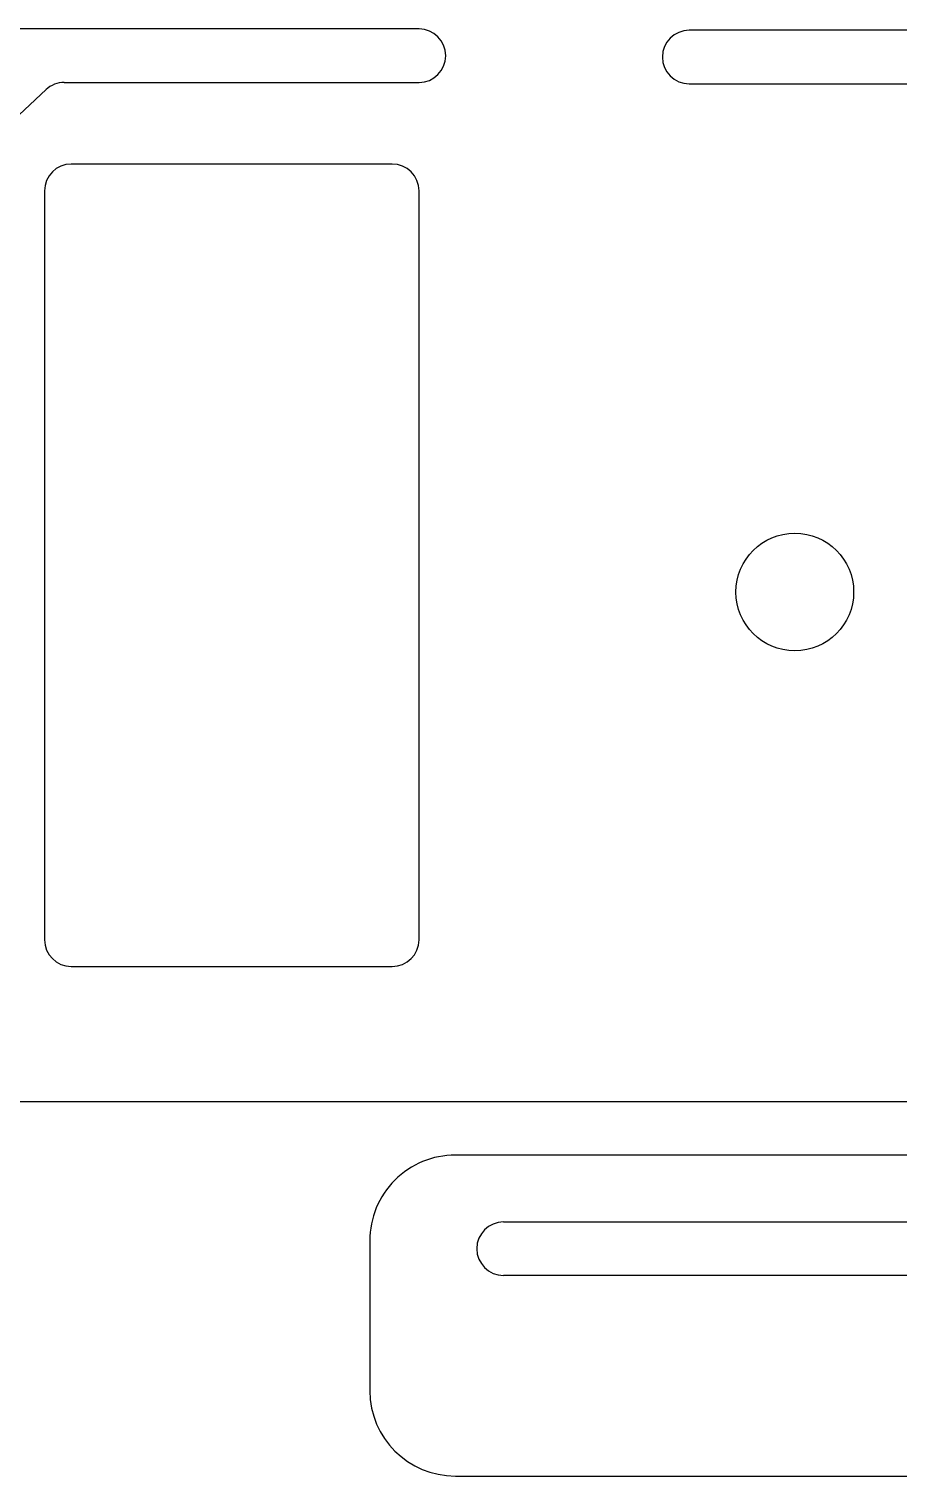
# Model space of a CAD drawing. Header units: millimetres. Extents: x 0 to 286, y -101 to 9.
# Drawn here: x 81.93 to 98.18, y -100.65 to -73.6 of the extents above; entities that cross this region are included whole.
import ezdxf

# ---------------------------------------------------------------- set-up
doc = ezdxf.new("R2010")
doc.units = ezdxf.units.MM
doc.layers.add('Edge.Cuts', color=254, linetype='CONTINUOUS', true_color=0xd0d2cd)

msp = doc.modelspace()

# ---------------------------------------------------------------- linework, layer by layer
at = {"layer": 'Edge.Cuts', "linetype": 'CONTINUOUS'}
for p, q in [((89.225, -73.6), (75.753074, -73.6)), ((102.4021, -73.625), (94.275, -73.625)), ((82.594408, -74.6), (89.225, -74.6)), ((94.275, -74.625), (101.427, -74.625)), ((79.860338, -76.97488), (82.252672, -74.735011)), ((88.725, -76.125), (82.725, -76.125)), ((82.225, -76.625), (82.225, -90.625)), ((89.225, -90.625), (89.225, -76.625)), ((82.725, -91.125), (88.725, -91.125)), ((79.865975, -93.65), (108.8049, -93.65)), ((108.8049, -94.65), (89.904918, -94.65)), ((90.8049, -95.9), (135.8049, -95.9)), ((88.304918, -96.25), (88.304918, -99.057375)), ((135.8049, -96.9), (90.8049, -96.9)), ((89.9049, -100.65), (136.712489, -100.65))]:
    msp.add_line(p, q, dxfattribs=at)
at = {"layer": 'Edge.Cuts'}
msp.add_circle((96.25, -84.125), 1.1, dxfattribs=at)
for centre, radius, start, end in [((89.225, -74.1), 0.5, -90, 90), ((94.275, -74.125), 0.5, -270, -90), ((82.5944, -75.1), 0.499995, 89.9990833, 133.1148378), ((82.725, -76.625), 0.5, 90, 180), ((88.725, -76.625), 0.5, 0, 90), ((82.725, -90.625), 0.5, -180, -90), ((88.725, -90.625), 0.5, -90, 0), ((89.9049, -96.25), 1.599982, 89.9993554, 180), ((90.8049, -96.4), 0.5, -270, -90), ((89.9049, -99.05), 1.6, -179.7359013, -90)]:
    msp.add_arc(centre, radius, start, end, dxfattribs=at)

doc.saveas('drawing.dxf')
